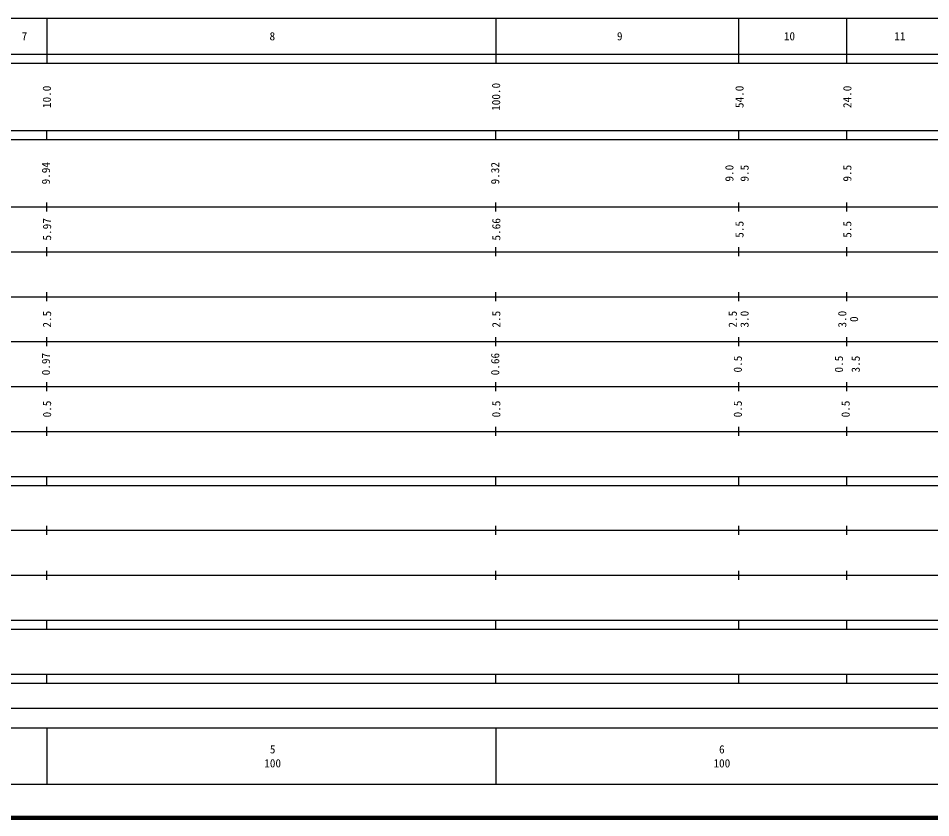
# Model space of a CAD drawing. Units: millimetres on the paper, enlarged 1000 times. Extents: x 40000 to 680000, y 20000 to 380000.
# Drawn here: x 261658 to 464788, y 20000 to 198000 of the extents above; entities that cross this region are included whole.
import ezdxf
from ezdxf.enums import TextEntityAlignment as Align

# ---------------------------------------------------------------- set-up
doc = ezdxf.new("R2010")
doc.units = ezdxf.units.MM
doc.header["$LTSCALE"] = 1000
doc.layers.add('M-TTL', color=2, linetype='Continuous', lineweight=140)
doc.layers.add('M-TTL-BAND', color=7, linetype='Continuous', lineweight=25)
doc.styles.add('ＭＳ ゴシック', font='')
doc.styles.get('ＭＳ ゴシック').set_extended_font_data('MS Gothic')

msp = doc.modelspace()

# ---------------------------------------------------------------- linework, layer by layer
at = {"layer": 'M-TTL'}
msp.add_line((40000, 20000), (680000, 20000), dxfattribs=at)
at = {"layer": 'M-TTL-BAND'}
for p, q in [((68000, 198000), (579000, 198000)), ((268000, 198000), (268000, 188000)), ((368000, 198000), (368000, 188000)), ((422000, 198000), (422000, 188000)), ((446000, 198000), (446000, 188000)), ((40000, 190000), (579000, 190000)), ((40000, 188000), (579000, 188000)), ((40000, 173000), (579000, 173000)), ((268000, 171000), (268000, 173000)), ((368000, 171000), (368000, 173000)), ((422000, 173000), (422000, 171000)), ((446000, 173000), (446000, 171000)), ((40000, 171000), (579000, 171000)), ((268000, 155000), (268000, 157000)), ((368000, 155000), (368000, 157000)), ((422000, 157000), (422000, 155000)), ((446000, 157000), (446000, 155000)), ((40000, 156000), (579000, 156000)), ((268000, 145000), (268000, 147000)), ((368000, 145000), (368000, 147000)), ((422000, 147000), (422000, 145000)), ((446000, 147000), (446000, 145000)), ((46000, 146000), (579000, 146000)), ((268000, 135000), (268000, 137000)), ((368000, 135000), (368000, 137000)), ((422000, 137000), (422000, 135000)), ((446000, 137000), (446000, 135000)), ((52000, 136000), (579000, 136000)), ((46000, 126000), (579000, 126000)), ((268000, 125000), (268000, 127000)), ((368000, 125000), (368000, 127000)), ((422000, 127000), (422000, 125000)), ((446000, 127000), (446000, 125000)), ((52000, 116000), (579000, 116000)), ((268000, 115000), (268000, 117000)), ((368000, 115000), (368000, 117000)), ((422000, 117000), (422000, 115000)), ((446000, 117000), (446000, 115000)), ((46000, 106000), (579000, 106000)), ((268000, 105000), (268000, 107000)), ((368000, 105000), (368000, 107000)), ((422000, 107000), (422000, 105000)), ((446000, 107000), (446000, 105000)), ((40000, 96000), (579000, 96000)), ((268000, 94000), (268000, 96000)), ((368000, 94000), (368000, 96000)), ((422000, 96000), (422000, 94000)), ((446000, 96000), (446000, 94000)), ((40000, 94000), (579000, 94000)), ((49000, 84000), (579000, 84000)), ((268000, 83000), (268000, 85000)), ((368000, 83000), (368000, 85000)), ((422000, 85000), (422000, 83000)), ((446000, 85000), (446000, 83000)), ((40000, 74000), (579000, 74000)), ((268000, 73000), (268000, 75000)), ((368000, 73000), (368000, 75000)), ((422000, 75000), (422000, 73000)), ((446000, 75000), (446000, 73000)), ((40000, 64000), (579000, 64000)), ((268000, 62000), (268000, 64000)), ((368000, 62000), (368000, 64000)), ((422000, 64000), (422000, 62000)), ((446000, 64000), (446000, 62000)), ((40000, 62000), (579000, 62000)), ((40000, 52000), (579000, 52000)), ((268000, 50000), (268000, 52000)), ((368000, 50000), (368000, 52000)), ((422000, 52000), (422000, 50000)), ((446000, 52000), (446000, 50000)), ((40000, 50000), (579000, 50000)), ((70805, 44406), (535288, 44406)), ((40000, 40000), (579000, 40000)), ((268000, 40000), (268000, 27500)), ((368000, 40000), (368000, 27500)), ((68000, 27500), (579000, 27500))]:
    msp.add_line(p, q, dxfattribs=at)

# ---------------------------------------------------------------- texts
at = {"layer": 'M-TTL-BAND', "style": 'ＭＳ ゴシック'}
for s, p in [('7', (263033, 194000)), ('8', (318218, 194000)), ('9', (395549, 194000)), ('10', (433334, 194000)), ('11', (457898, 194000)), ('5', (318288, 35238)), ('6', (418288, 35238)), ('100', (318288, 32131)), ('100', (418288, 32131))]:
    msp.add_text(s, height=1833, dxfattribs=at).set_placement(p, align=Align.MIDDLE_CENTER)
for s, p in [('10.0', (268015, 180500)), ('100.0', (368015, 180500)), ('54.0', (422203, 180500)), ('24.0', (446204, 180500)), ('9.94', (267815, 163500)), ('9.32', (367815, 163500)), ('9.0', (419953, 163500)), ('9.5', (423328, 163500)), ('9.5', (446204, 163500)), ('5.97', (268065, 151000)), ('5.66', (368065, 151000)), ('5.5', (422203, 151000)), ('5.5', (446204, 151000)), ('2.5', (268065, 131000)), ('2.5', (368065, 131000)), ('2.5', (420703, 131000)), ('3.0', (423328, 131000)), ('3.0', (445079, 131000)), ('0', (447704, 131000)), ('0.97', (267815, 121000)), ('0.66', (367815, 121000)), ('0.5', (421828, 121000)), ('0.5', (444329, 121000)), ('3.5', (448079, 121000)), ('0.5', (268065, 111000)), ('0.5', (368065, 111000)), ('0.5', (421828, 111000)), ('0.5', (445829, 111000))]:
    msp.add_text(s, height=1833, rotation=90, dxfattribs=at).set_placement(p, align=Align.MIDDLE_CENTER)

doc.saveas('drawing.dxf')
